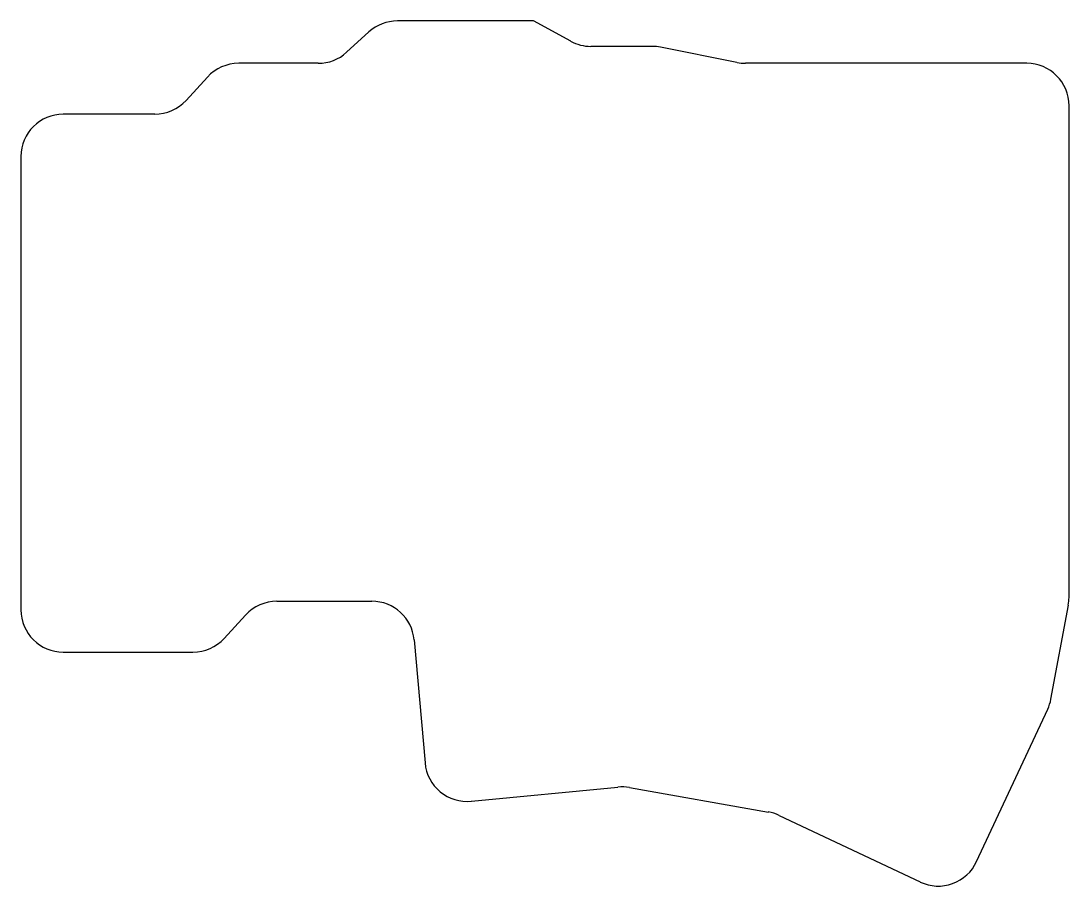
# Model space of a CAD drawing. Header units: millimetres. Extents: x 86 to 210, y -140 to -38.
import ezdxf

# ---------------------------------------------------------------- set-up
doc = ezdxf.new("R2010")
doc.units = ezdxf.units.MM

msp = doc.modelspace()

# ---------------------------------------------------------------- linework, layer by layer
for p, q in [((147, -38.25), (130.93, -38.25)), ((151.38, -40.64), (147, -38.25)), ((127.57, -39.55), (124.93, -41.95)), ((161, -41.25), (153.77, -41.25)), ((171.01, -43.15), (161.99, -41.35)), ((121.57, -43.25), (112.2, -43.25)), ((205.2, -43.25), (172, -43.25)), ((108.51, -44.87), (105.99, -47.63)), ((102.3, -49.25), (91.5, -49.25)), ((210.2, -106.29), (210.2, -48.25)), ((86.5, -54.25), (86.5, -107.75)), ((116.7, -106.75), (127.92, -106.75)), ((208.06, -118.29), (210.12, -107.2)), ((110.49, -111.13), (113.01, -108.37)), ((132.9, -111.31), (134.19, -125.82)), ((91.5, -112.75), (106.8, -112.75)), ((199.29, -137.47), (207.68, -119.49)), ((139.66, -130.35), (156.96, -128.68)), ((158.31, -128.73), (174.71, -131.62)), ((175.97, -132.02), (192.63, -139.88))]:
    msp.add_line(p, q)
for centre, start, end in [((130.93, -43.25), 90, 132.2737), ((153.77, -36.25), 241.3895, 270), ((121.57, -38.25), 270, 312.2737), ((161, -46.25), 78.6901, 90), ((112.2, -48.25), 90, 137.4896), ((172, -38.25), 258.6901, 270), ((205.2, -48.25), 0, 90), ((102.3, -44.25), 270, 317.4896), ((91.5, -54.25), 90, 180), ((205.2, -106.29), 349.514, 0), ((116.7, -111.75), 90, 137.4896), ((127.92, -111.75), 5.0778, 90), ((91.5, -107.75), 180, 270), ((106.8, -107.75), 270, 317.4896), ((203.15, -117.38), 335, 349.514), ((139.17, -125.38), 185.0778, 275.5302), ((157.44, -133.65), 80, 95.5302), ((173.84, -136.54), 64.7446, 80), ((194.76, -135.36), 244.7446, 335)]:
    msp.add_arc(centre, 5, start, end)

doc.saveas('drawing.dxf')
